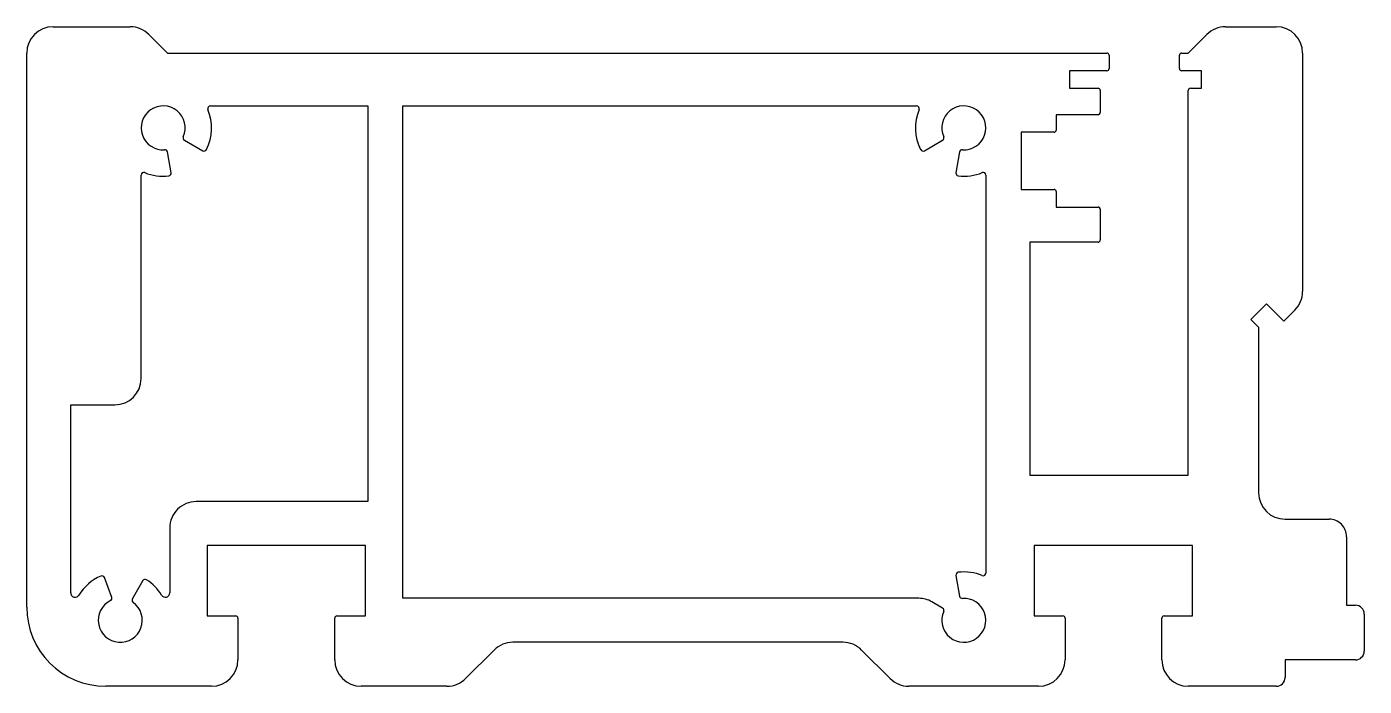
# Model space of a CAD drawing. Extents: x 769 to 921, y 2369 to 2444.
import ezdxf

# ---------------------------------------------------------------- set-up
doc = ezdxf.new("R2010")
doc.units = 0
doc.layers.get('0').update_dxf_attribs({"linetype": 'CONTINUOUS'})

msp = doc.modelspace()

# ---------------------------------------------------------------- linework, layer by layer
for p, q in [((771.62, 2444.49), (780.38, 2444.49)), ((904.86, 2444.49), (910.62, 2444.49)), ((782.5, 2443.61), (784.62, 2441.49)), ((900.62, 2441.49), (902.74, 2443.61)), ((768.62, 2378.49), (768.62, 2441.49)), ((784.62, 2441.49), (891.37, 2441.49)), ((891.62, 2441.24), (891.62, 2439.74)), ((899.62, 2439.74), (899.62, 2441.24)), ((899.87, 2441.49), (900.62, 2441.49)), ((913.62, 2441.49), (913.62, 2414.38)), ((887.12, 2439.49), (887.12, 2437.49)), ((891.37, 2439.49), (887.12, 2439.49)), ((902.12, 2439.49), (899.87, 2439.49)), ((902.12, 2437.49), (902.12, 2439.49)), ((887.12, 2437.49), (890.37, 2437.49)), ((890.62, 2437.24), (890.62, 2434.74)), ((900.62, 2393.49), (900.62, 2437.24)), ((900.87, 2437.49), (902.12, 2437.49)), ((789.49, 2435.49), (807.37, 2435.49)), ((807.37, 2435.49), (807.37, 2390.49)), ((811.37, 2435.49), (869.75, 2435.49)), ((811.37, 2379.49), (811.37, 2435.49)), ((885.62, 2434.49), (885.62, 2432.74)), ((890.37, 2434.49), (885.62, 2434.49)), ((881.62, 2432.49), (881.62, 2425.99)), ((885.37, 2432.49), (881.62, 2432.49)), ((786.53, 2431.6), (788.62, 2430.39)), ((870.63, 2430.39), (872.71, 2431.6)), ((785.02, 2427.88), (784.6, 2430.25)), ((874.64, 2430.25), (874.22, 2427.88)), ((781.62, 2404.49), (781.62, 2427.62)), ((877.62, 2427.62), (877.62, 2382.36)), ((881.62, 2425.99), (885.37, 2425.99)), ((885.62, 2425.74), (885.62, 2423.99)), ((885.62, 2423.99), (890.37, 2423.99)), ((890.62, 2423.74), (890.62, 2420.24)), ((882.62, 2419.99), (882.62, 2393.49)), ((890.37, 2419.99), (882.62, 2419.99)), ((909.51, 2412.96), (907.74, 2411.19)), ((911.47, 2410.99), (909.51, 2412.96)), ((912.74, 2412.26), (911.47, 2410.99)), ((907.74, 2411.19), (908.62, 2410.31)), ((908.62, 2410.31), (908.62, 2391.49)), ((773.62, 2401.49), (778.62, 2401.49)), ((773.62, 2380.11), (773.62, 2401.49)), ((882.62, 2393.49), (900.62, 2393.49)), ((807.37, 2390.49), (787.87, 2390.49)), ((911.62, 2388.49), (916.62, 2388.49)), ((784.87, 2387.49), (784.87, 2380.11)), ((918.62, 2386.49), (918.62, 2378.7)), ((807.12, 2385.49), (789.12, 2385.49)), ((789.12, 2385.49), (789.12, 2377.49)), ((807.12, 2377.49), (807.12, 2385.49)), ((901.12, 2385.49), (883.12, 2385.49)), ((883.12, 2385.49), (883.12, 2377.49)), ((901.12, 2377.49), (901.12, 2385.49)), ((778.28, 2379.6), (777.44, 2381.86)), ((874.22, 2382.1), (874.64, 2379.73)), ((781.81, 2381.5), (780.62, 2379.41)), ((869.99, 2379.49), (811.37, 2379.49)), ((872.71, 2378.38), (871.49, 2379.09)), ((789.12, 2377.49), (792.37, 2377.49)), ((803.87, 2377.49), (807.12, 2377.49)), ((883.12, 2377.49), (886.37, 2377.49)), ((897.87, 2377.49), (901.12, 2377.49)), ((918.62, 2378.7), (919.62, 2378.7)), ((920.62, 2377.7), (920.62, 2373.49)), ((792.62, 2377.24), (792.62, 2372.49)), ((803.62, 2372.49), (803.62, 2377.24)), ((886.62, 2377.24), (886.62, 2372.49)), ((897.62, 2372.49), (897.62, 2377.24)), ((861.38, 2374.49), (823.86, 2374.49)), ((821.74, 2373.61), (818.5, 2370.37)), ((866.74, 2370.37), (863.5, 2373.61)), ((919.62, 2372.49), (911.62, 2372.49)), ((911.62, 2372.49), (911.62, 2370.49)), ((789.62, 2369.49), (777.62, 2369.49)), ((816.38, 2369.49), (806.62, 2369.49)), ((883.62, 2369.49), (868.86, 2369.49)), ((910.62, 2369.49), (900.62, 2369.49))]:
    msp.add_line(p, q)
for centre, radius, start, end in [((771.62, 2441.49), 3, 90, 180), ((780.38, 2441.49), 3, 45.0001, 90.0002), ((904.86, 2441.49), 3, 89.9998, 134.9999), ((910.62, 2441.49), 3, 0, 90), ((891.37, 2441.24), 0.25, 0, 90), ((899.87, 2441.24), 0.25, 90, 180), ((891.37, 2439.74), 0.25, 270, 0), ((899.87, 2439.74), 0.25, 180, 270), ((890.37, 2437.24), 0.25, 0, 90), ((900.87, 2437.24), 0.25, 90, 180), ((784.12, 2432.99), 2.5, 336.1506, 273.8494), ((784.12, 2432.99), 5.5, 333.3074, 22.291), ((789.49, 2435.19), 0.3, 90.0025, 202.2912), ((875.12, 2432.99), 5.5, 157.709, 206.6926), ((869.75, 2435.19), 0.3, 337.7088, 89.999), ((875.12, 2432.99), 2.5, 266.1506, 203.8494), ((890.37, 2434.74), 0.25, 270, 0), ((885.37, 2432.74), 0.25, 270, 0), ((784.31, 2430.2), 0.3, 10.0001, 93.8538), ((786.68, 2431.86), 0.3, 156.1523, 240.004), ((788.77, 2430.65), 0.3, 240.0021, 333.3056), ((870.48, 2430.65), 0.3, 206.6951, 299.9966), ((872.56, 2431.86), 0.3, 299.9947, 23.847), ((874.93, 2430.2), 0.3, 86.156, 169.9992), ((781.92, 2427.62), 0.3, 67.7066, 180.0004), ((784.12, 2432.99), 5.5, 247.709, 276.6926), ((784.73, 2427.83), 0.3, 276.6965, 10), ((874.52, 2427.83), 0.3, 170.0002, 263.3049), ((875.12, 2432.99), 5.5, 263.3074, 292.291), ((877.32, 2427.62), 0.3, 0.0002, 112.2918), ((885.37, 2425.74), 0.25, 0, 90), ((890.37, 2423.74), 0.25, 0, 90), ((890.37, 2420.24), 0.25, 270, 0), ((910.62, 2414.38), 3, 314.9997, 359.9998), ((778.62, 2404.49), 3, 270.0007, 360), ((911.62, 2391.49), 3, 180, 269.9993), ((787.87, 2387.49), 3, 89.9996, 180), ((916.62, 2386.49), 2, 359.9999, 90.001), ((779.25, 2376.99), 5.5, 113.6632, 148.6678), ((777.16, 2381.75), 0.3, 20.3562, 113.664), ((874.52, 2382.15), 0.3, 96.695, 190.0003), ((875.12, 2376.99), 5.5, 67.709, 96.6926), ((877.32, 2382.36), 0.3, 247.7082, 0.0008), ((782.07, 2381.35), 0.3, 57.047, 150.3567), ((779.25, 2376.99), 5.5, 31.3322, 57.0485), ((774.12, 2380.11), 0.5, 179.9944, 328.6739), ((779.25, 2376.99), 2.5, 116.5065, 54.2052), ((778, 2379.5), 0.3, 296.5036, 20.3544), ((780.88, 2379.26), 0.3, 150.3528, 234.2008), ((784.37, 2380.11), 0.5, 211.3341, 359.9988), ((869.99, 2376.49), 3, 60.0001, 90.0003), ((875.12, 2376.99), 2.5, 156.1506, 93.8494), ((874.93, 2379.78), 0.3, 189.9998, 273.8438), ((777.62, 2378.49), 9, 180, 270), ((792.37, 2377.24), 0.25, 0, 90), ((803.87, 2377.24), 0.25, 90, 180), ((872.56, 2378.12), 0.3, 336.1533, 60.0051), ((886.37, 2377.24), 0.25, 0, 90), ((897.87, 2377.24), 0.25, 90, 180), ((919.62, 2377.7), 1, 359.9999, 89.9993), ((823.86, 2371.49), 3, 89.9998, 135), ((861.38, 2371.49), 3, 45, 89.999), ((919.62, 2373.49), 1, 270.0007, 359.9999), ((789.62, 2372.49), 3, 270, 0), ((806.62, 2372.49), 3, 180, 270), ((883.62, 2372.49), 3, 270, 0), ((900.62, 2372.49), 3, 180, 270), ((816.38, 2372.49), 3, 270, 315), ((868.86, 2372.49), 3, 225.0005, 270), ((910.62, 2370.49), 1, 270, 0)]:
    msp.add_arc(centre, radius, start, end)

doc.saveas('drawing.dxf')
